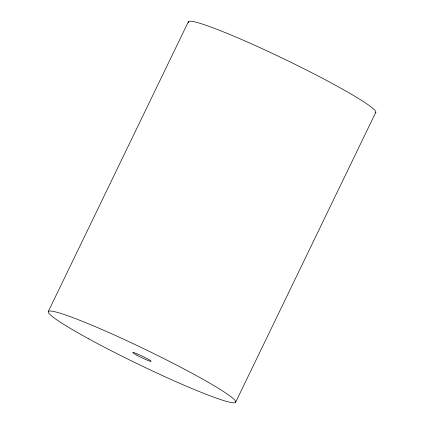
<?xml version="1.0" encoding="UTF-8"?>
<svg xmlns="http://www.w3.org/2000/svg" width="424" height="424" viewBox="0 0 424 424"><rect width="100%" height="100%" fill="white"/><g stroke="black" fill="none" stroke-linecap="round" stroke-linejoin="round"><path stroke-width="0.64" d="M48.294 311.502L188.399 21.682M235.723 402.084L375.828 112.259M188.484 22.785A104.097 8.167 25.8 0 1 282.729 58.332A104.097 8.167 25.8 0 1 375.547 112.657M88.685 338.803A104.097 8.167 25.8 0 0 235.437 402.477A104.097 8.167 25.8 0 0 101.749 329.421A104.097 8.167 25.8 0 0 88.685 338.803M136.756 355.137A10.197 0.8 25.8 0 0 151.114 361.365A10.197 0.8 25.8 0 0 137.996 354.199A10.197 0.8 25.8 0 0 136.756 355.137"/></g></svg>
